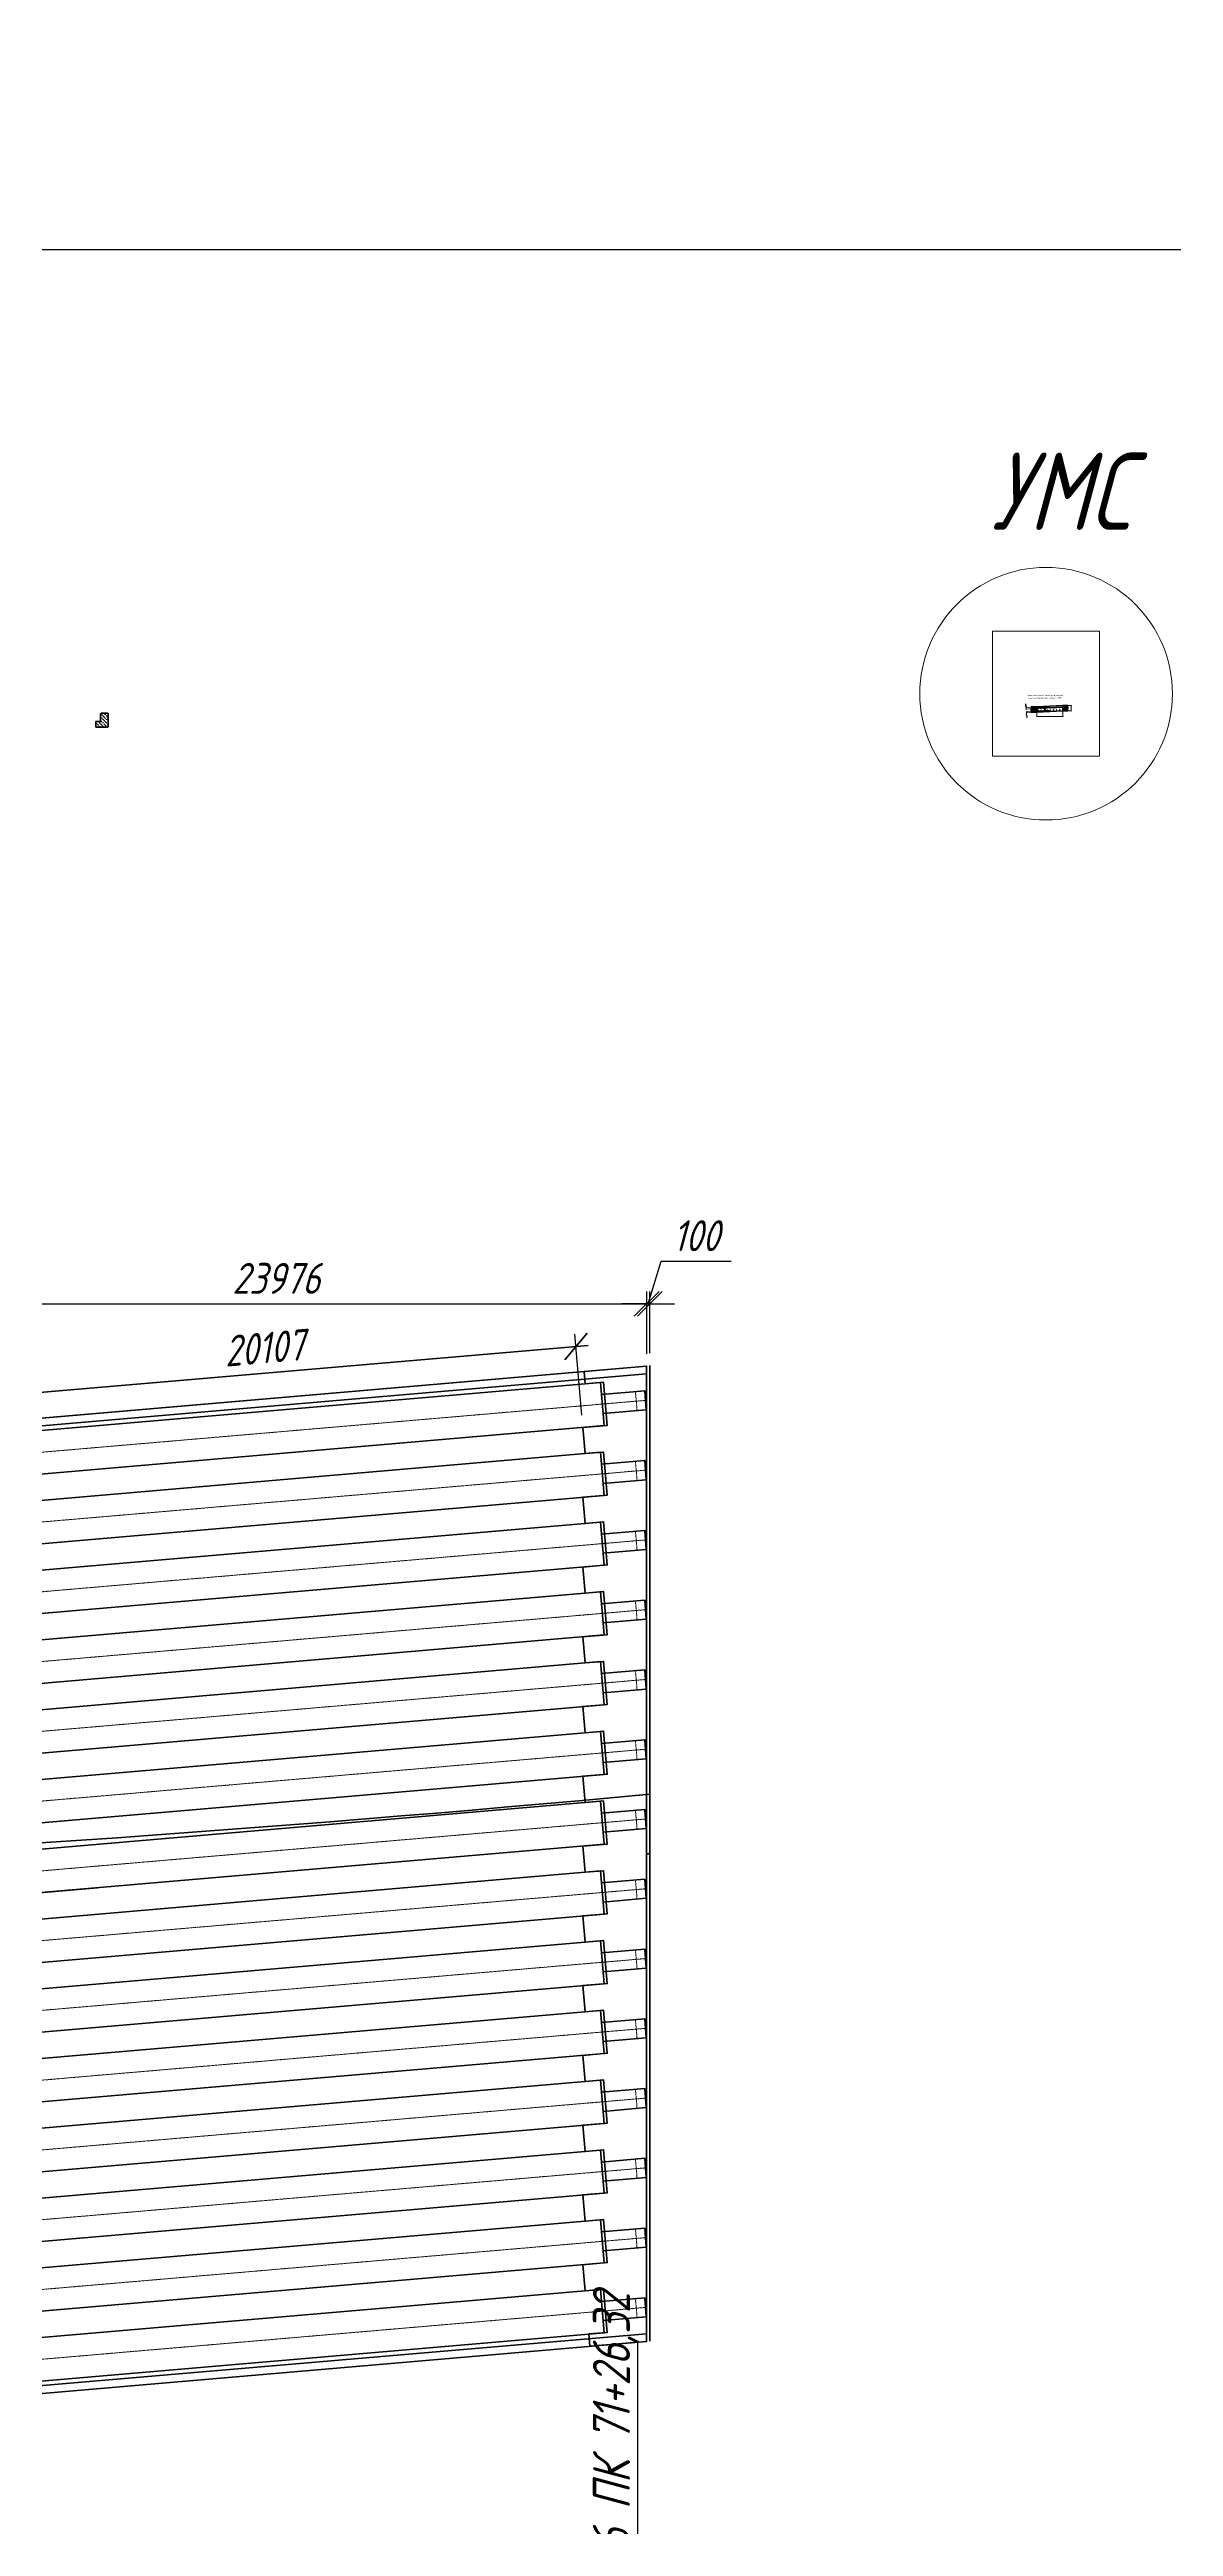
# Model space of a CAD drawing. Header units: millimetres. Extents: x 0 to 285450075, y -3000605 to 8125189010.
# Drawn here: x 6495986 to 6532352, y -241980 to -161821 of the extents above; entities that cross this region are included whole.
import ezdxf
from ezdxf import colors
from ezdxf.entities.mleader import LeaderData, LeaderLine
from ezdxf.math import Vec2, Vec3

# ---------------------------------------------------------------- set-up
doc = ezdxf.new("R2010")
doc.units = ezdxf.units.MM
doc.linetypes.add('осевая', pattern=[2, 1.25, -0.25, 0.25, -0.25])
for name, color, linetype, lineweight in [('1-Бетон', 106, 'Continuous', 35), ('1-Штриховка', 8, 'Continuous', 9), ('Арматура', 1, 'Continuous', 40), ('ИС_АРМ', 1, 'Continuous', 35), ('ИС_АРМ_d16_A400', 1, 'Continuous', 30), ('ИС_Выноски', 3, 'Continuous', 18), ('ИС_МП_Med', 7, 'Continuous', 35), ('ИС_Основная', 7, 'Continuous', 35), ('ИС_Ось', 3, 'осевая', 18), ('ИС_Разм', 3, 'Continuous', 18), ('ИС_Штриховка', 2, 'Continuous', 9), ('Размер', 4, 'Continuous', 25), ('Тонкая', 3, 'Continuous', 15)]:
    doc.layers.add(name, color=color, linetype=linetype, lineweight=lineweight)
doc.layers.add('_Defpoints', color=8, linetype='Continuous', plot=False)
doc.layers.add('EI_DIMS_DETAIL', color=7, linetype='Continuous')
doc.layers.add('Основное направление 30.05.Ось трассы', color=7, linetype='Continuous')
doc.layers.add('VPORTS', color=11, linetype='Continuous', lineweight=0, plot=False)
doc.styles.add('0', font='isocpeur.ttf', dxfattribs={"width": 0.8, "oblique": 15})
doc.styles.add('ISOCPEUR', font='isocpeur.ttf', dxfattribs={"width": 0.8, "oblique": 15, "height": 2.5})
doc.dimstyles.new('10', dxfattribs={"dimscale": 10, "dimtxt": 2.5, "dimasz": 2, "dimexe": 1, "dimexo": 1, "dimgap": 0.8, "dimtad": 1, "dimdec": 0, "dimtxsty": '0', "dimblk": 'OBLIQUE', "dimcen": 2.5, "dimdle": 1, "dimclrd": 256, "dimclre": 256, "dimclrt": 256, "dimaunit": 1, "dimadec": 1, "dimazin": 0, "dimtfac": 1, "dimtdec": 0, "dimtmove": 1, "dimatfit": 3, "dimfxl": 1, "dimlwd": -1, "dimlwe": -1, "dimarcsym": 0})
doc.dimstyles.new('М400нов', dxfattribs={"dimscale": 400, "dimtxt": 2.5, "dimasz": 2, "dimexe": 1, "dimexo": 1, "dimgap": 0.8, "dimtad": 1, "dimdec": 0, "dimzin": 0, "dimdsep": 46, "dimtxsty": '0', "dimblk": 'OBLIQUE', "dimcen": 0.09, "dimdle": 1, "dimclrd": 256, "dimclre": 256, "dimclrt": 256, "dimadec": 4, "dimazin": 0, "dimtfac": 1, "dimtdec": 0, "dimtmove": 1, "dimatfit": 2, "dimfxl": 1, "dimtolj": 1, "dimtzin": 0, "dimlwd": -1, "dimarcsym": 0})

# ---------------------------------------------------------------- blocks, each defined once
blk = doc.blocks.new('_None')
blk = doc.blocks.new('Б24 план')
at = {"layer": '1-Бетон'}
for points in [[(1400, -310), (0, -310), (0, 310), (1400, 310)], [(22600, -310), (24000, -310), (24000, 310), (22600, 310)]]:
    blk.add_lwpolyline(points, dxfattribs=at)
blk.add_lwpolyline([(1400, -700), (22600, -700), (22600, 700), (1400, 700)], close=True, dxfattribs=at)
at = {"layer": 'ИС_Ось', "color": 3, "ltscale": 20}
for points in [[(300, -310), (300, 310)], [(23700, -310), (23700, 310)], [(0, 0), (24000, 0)]]:
    blk.add_lwpolyline(points, dxfattribs=at)
blk = doc.blocks.new('*U672')
at = {"rotation": 4.910079921255813}
blk.add_blockref('Б24 план', (-11956, -1027), dxfattribs=at)
blk = doc.blocks.new('*U673')
at = {"layer": '1-Бетон', "color": 0, "linetype": 'ByBlock', "lineweight": -2, "transparency": 16777216}
for p in [(0, 0), (0, -2258), (0, -4516), (0, -6774), (0, -9032), (0, -11290), (0, -13548), (0, -15806), (0, -18064), (0, -20322), (0, -22580), (0, -24838), (0, -27096), (0, -29354)]:
    blk.add_blockref('*U672', p, dxfattribs=at)
blk = doc.blocks.new('_OBLIQUE')
at = {"color": 0, "linetype": 'ByBlock', "lineweight": -2}
blk.add_line((0.5, 0.5), (-0.5, -0.5), dxfattribs=at)
blk = doc.blocks.new('*D982')
at = {"layer": 'Defpoints', "color": 0, "transparency": 16777216}
for p in [(6515307, -202409), (6515307, -204430), (6491331, -206490)]:
    blk.add_point(p, dxfattribs=at)
at = {"layer": 'EI_DIMS_DETAIL', "transparency": 16777216}
blk.add_line((6490931, -202409), (6515707, -202409), dxfattribs=at)
at = {"layer": 'EI_DIMS_DETAIL', "lineweight": -2, "transparency": 16777216}
for p, q in [((6491331, -206090), (6491331, -202009)), ((6515307, -204030), (6515307, -202009))]:
    blk.add_line(p, q, dxfattribs=at)
at = {"layer": 'EI_DIMS_DETAIL', "transparency": 16777216, "xscale": 800, "yscale": 800, "zscale": 800, "rotation": 180}
blk.add_blockref('_OBLIQUE', (6491331, -202409), dxfattribs=at)
at = {"layer": 'EI_DIMS_DETAIL', "transparency": 16777216, "xscale": 800, "yscale": 800, "zscale": 800}
blk.add_blockref('_OBLIQUE', (6515307, -202409), dxfattribs=at)
at = {"layer": 'EI_DIMS_DETAIL', "transparency": 16777216, "insert": (6503319, -201589), "char_height": 1000, "attachment_point": 5, "style": '0'}
blk.add_mtext('\\A1;23976', dxfattribs=at)
blk = doc.blocks.new('*D983')
at = {"layer": 'Defpoints', "color": 0, "transparency": 16777216}
for p in [(6515407, -202409), (6515307, -204430), (6515407, -204413)]:
    blk.add_point(p, dxfattribs=at)
at = {"layer": 'EI_DIMS_DETAIL', "transparency": 16777216}
for p, q in [((6515357, -202409), (6515771, -201029)), ((6515771, -201029), (6518039, -201029)), ((6515307, -202409), (6514507, -202409)), ((6515307, -202409), (6515407, -202409)), ((6515307, -202409), (6515407, -202409)), ((6515407, -202409), (6516207, -202409))]:
    blk.add_line(p, q, dxfattribs=at)
at = {"layer": 'EI_DIMS_DETAIL', "lineweight": -2, "transparency": 16777216}
for p, q in [((6515307, -204030), (6515307, -202009)), ((6515407, -204013), (6515407, -202009))]:
    blk.add_line(p, q, dxfattribs=at)
at = {"layer": 'EI_DIMS_DETAIL', "transparency": 16777216, "xscale": 800, "yscale": 800, "zscale": 800}
blk.add_blockref('_OBLIQUE', (6515307, -202409), dxfattribs=at)
at = {"layer": 'EI_DIMS_DETAIL', "transparency": 16777216, "xscale": 800, "yscale": 800, "zscale": 800, "rotation": 180}
blk.add_blockref('_OBLIQUE', (6515407, -202409), dxfattribs=at)
at = {"layer": 'EI_DIMS_DETAIL', "transparency": 16777216, "insert": (6516905, -200209), "char_height": 1000, "attachment_point": 5, "style": '0'}
blk.add_mtext('\\A1;100', dxfattribs=at)
blk = doc.blocks.new('*D928')
at = {"layer": '1-Бетон', "lineweight": -2, "transparency": 16777216}
for p, q in [((6513209, -206015), (6512985, -203397)), ((6493177, -207736), (6492952, -205118))]:
    blk.add_line(p, q, dxfattribs=at)
at = {"layer": '1-Бетон', "transparency": 16777216}
blk.add_line((6492587, -205551), (6513417, -203762), dxfattribs=at)
at = {"layer": 'Defpoints', "color": 0, "transparency": 16777216}
for p in [(6513019, -203796), (6513244, -206414), (6493211, -208135)]:
    blk.add_point(p, dxfattribs=at)
at = {"layer": '1-Бетон', "transparency": 16777216, "xscale": 800, "yscale": 800, "zscale": 800}
for p, rotation in [((6513019, -203796), 4.910079921274451), ((6492986, -205517), 184.9100799212744)]:
    blk.add_blockref('_OBLIQUE', p, dxfattribs=dict(at, rotation=rotation))
at = {"layer": '1-Бетон', "transparency": 16777216, "insert": (6502932, -203839), "char_height": 1000, "attachment_point": 5, "rotation": 4.91008, "style": '0'}
blk.add_mtext('\\A1;20107', dxfattribs=at)
blk = doc.blocks.new('*D825')
at = {"layer": 'Defpoints', "color": 0, "transparency": 16777216}
for p in [(6527595, -183287), (6527990, -183230), (6527992, -183263)]:
    blk.add_point(p, dxfattribs=at)
at = {"layer": 'ИС_Разм', "transparency": 16777216}
for p, q in [((6527980, -183231), (6527583, -183254)), ((6527982, -183264), (6527585, -183288)), ((6527593, -183244), (6527596, -183297))]:
    blk.add_line(p, q, dxfattribs=at)
at = {"layer": 'ИС_Разм', "transparency": 16777216, "xscale": 20, "yscale": 20, "zscale": 20}
for p, rotation in [((6527593, -183254), 93.38866448963279), ((6527595, -183287), 273.3886644896328)]:
    blk.add_blockref('_OBLIQUE', p, dxfattribs=dict(at, rotation=rotation))
at = {"layer": 'ИС_Разм', "transparency": 16777216, "insert": (6527576, -183368), "char_height": 25, "attachment_point": 5, "rotation": 90, "style": '0'}
blk.add_mtext('20', dxfattribs=at)
blk = doc.blocks.new('*D817')
at = {"layer": 'Defpoints', "color": 0, "transparency": 16777216}
for p in [(6527583, -183119), (6527961, -183086), (6527965, -183136)]:
    blk.add_point(p, dxfattribs=at)
at = {"layer": 'ИС_Разм', "transparency": 16777216}
for p, q in [((6527951, -183087), (6527573, -183120)), ((6527955, -183137), (6527577, -183169)), ((6527588, -183178), (6527582, -183109))]:
    blk.add_line(p, q, dxfattribs=at)
at = {"layer": 'ИС_Разм', "transparency": 16777216, "xscale": 20, "yscale": 20, "zscale": 20}
for p, rotation in [((6527583, -183119), 94.91021370355095), ((6527587, -183168), 274.9102137035509)]:
    blk.add_blockref('_OBLIQUE', p, dxfattribs=dict(at, rotation=rotation))
at = {"layer": 'ИС_Разм', "transparency": 16777216, "insert": (6527554, -183049), "char_height": 25, "attachment_point": 5, "rotation": 90, "style": '0'}
blk.add_mtext('30', dxfattribs=at)
blk = doc.blocks.new('A$C39B41F30')
at = {"layer": 'Тонкая', "color": 3, "linetype": 'Continuous'}
for p, q in [((-30, 78), (30, 102)), ((-30, 78), (0, 69)), ((0, 190), (0, 111)), ((30, 102), (0, 111)), ((0, 69), (0, -10))]:
    blk.add_line(p, q, dxfattribs=at)
blk = doc.blocks.new('*D818')
at = {"layer": 'Defpoints', "color": 0, "transparency": 16777216}
for p in [(6528777, -183046), (6528777, -183226), (6529038, -183226)]:
    blk.add_point(p, dxfattribs=at)
at = {"layer": 'ИС_Разм', "transparency": 16777216}
for p, q in [((6528787, -183046), (6529048, -183046)), ((6528787, -183226), (6529048, -183226)), ((6529038, -183036), (6529038, -183236))]:
    blk.add_line(p, q, dxfattribs=at)
at = {"layer": 'ИС_Разм', "transparency": 16777216, "xscale": 20, "yscale": 20, "zscale": 20}
for p, rotation in [((6529038, -183046), 90), ((6529038, -183226), 270)]:
    blk.add_blockref('_OBLIQUE', p, dxfattribs=dict(at, rotation=rotation))
at = {"layer": 'ИС_Разм', "transparency": 16777216, "insert": (6529018, -183136), "char_height": 25, "attachment_point": 5, "rotation": 90, "style": '0'}
blk.add_mtext('180', dxfattribs=at)
blk = doc.blocks.new('*D924')
at = {"layer": 'Defpoints', "color": 0, "transparency": 16777216}
for p in [(6527927, -183269), (6528777, -183226), (6528777, -183401)]:
    blk.add_point(p, dxfattribs=at)
at = {"layer": 'ИС_Разм', "transparency": 16777216}
for p, q in [((6527917, -183401), (6528787, -183401)), ((6527927, -183279), (6527927, -183411)), ((6528777, -183236), (6528777, -183411))]:
    blk.add_line(p, q, dxfattribs=at)
at = {"layer": 'ИС_Разм', "transparency": 16777216, "xscale": 20, "yscale": 20, "zscale": 20, "rotation": 180}
blk.add_blockref('_OBLIQUE', (6527927, -183401), dxfattribs=at)
at = {"layer": 'ИС_Разм', "transparency": 16777216, "xscale": 20, "yscale": 20, "zscale": 20}
blk.add_blockref('_OBLIQUE', (6528777, -183401), dxfattribs=at)
at = {"layer": 'ИС_Разм', "transparency": 16777216, "insert": (6528352, -183380), "char_height": 25, "attachment_point": 5, "style": '0'}
blk.add_mtext('850', dxfattribs=at)

msp = doc.modelspace()

# ---------------------------------------------------------------- hatches: boundary and pattern name
at = {"layer": '1-Штриховка'}
h = msp.add_hatch(dxfattribs=at)
h.set_pattern_fill('ANSI36', color=256, scale=25, angle=90, style=0)
h.set_pattern_definition([(135, (121300.845, -272418.32), (-154.3481521, 42.0949506), [198.4375, -39.6875, 0, -39.6875])])
h.paths.add_polyline_path([(6497888.2376, -183318.0939), (6497868.2376, -183298.0939), (6497658.2376, -183298.0939), (6497638.2376, -183318.221), (6497638.2376, -183568.0939), (6497488.3857, -183568.0939), (6497488.3857, -183748.0939), (6497807.9686, -183748.0939, -1), (6497837.9686, -183748.0939), (6497868.2376, -183748.0939), (6497888.2376, -183728.0939)])
at = {"layer": 'Арматура', "ltscale": 20}
for points in [[(6527961.8599, -183149.2908, 1), (6527953.8698, -183149.6898, 1)], [(6527978.2615, -183219.5657, 1), (6527970.2714, -183219.9647, 1)], [(6528061.7354, -183144.3025, 1), (6528053.7453, -183144.7016, 1)], [(6528078.137, -183214.5774, 1), (6528070.1469, -183214.9765, 1)], [(6528161.6109, -183139.3143, 1), (6528153.6208, -183139.7133, 1)], [(6528178.0125, -183209.5892, 1), (6528170.0224, -183209.9883, 1)], [(6528261.4864, -183134.326, 1), (6528253.4963, -183134.7251, 1)], [(6528277.888, -183204.601, 1), (6528269.898, -183205, 1)], [(6528361.3619, -183129.3378, 1), (6528353.3719, -183129.7369, 1)], [(6528377.7635, -183199.6127, 1), (6528369.7735, -183200.0118, 1)], [(6528461.2374, -183124.3496, 1), (6528453.2474, -183124.7486, 1)], [(6528477.639, -183194.6245, 1), (6528469.649, -183195.0235, 1)], [(6528561.1129, -183119.3613, 1), (6528553.1229, -183119.7604, 1)], [(6528577.5145, -183189.6362, 1), (6528569.5245, -183190.0353, 1)], [(6528660.9884, -183114.3731, 1), (6528652.9984, -183114.7721, 1)], [(6528677.39, -183184.648, 1), (6528669.4, -183185.047, 1)], [(6528760.8639, -183109.3848, 1), (6528752.8739, -183109.7839, 1)]]:
    msp.add_hatch(color=1, dxfattribs=at).paths.add_polyline_path(points)
at = {"layer": 'ИС_Штриховка'}
h = msp.add_hatch(dxfattribs=at)
h.set_pattern_fill('ANSI33', color=256, scale=7, style=0)
h.set_pattern_definition([(45, (5704272.76, -391263.1), (-31.4308964, 31.4308964), []), (45, (5704304.19, -391263.1), (-31.4308964, 31.4308964), [22.225, -11.1125])])
h.paths.add_polyline_path([(6527749.9042, -183089.0676), (6527749.9042, -183155.0761), (6527780.0687, -183164.1034), (6527719.7397, -183188.7097), (6527749.9042, -183197.737), (6527749.9042, -183269.0676), (6527926.9537, -183269.0676), (6527926.9537, -183089.0676)])
h = msp.add_hatch(dxfattribs=at)
h.set_pattern_fill('ANSI33', color=256, scale=7, style=0)
h.set_pattern_definition([(45, (5704523.04, -391265.353), (-31.4308964, 31.4308964), []), (45, (5704554.47, -391265.353), (-31.4308964, 31.4308964), [22.225, -11.1125])])
h.paths.add_polyline_path([(6528931.1392, -183157.3925), (6528900.9747, -183148.3651), (6528961.3037, -183123.7589), (6528931.1392, -183114.7315), (6528931.1392, -183046.062), (6528777.2336, -183046.062), (6528777.2336, -183226.062), (6528931.1392, -183226.062)])

# ---------------------------------------------------------------- linework, layer by layer
at = {"color": 1}
msp.add_lwpolyline([(6328301.4996, -168287.8703), (6595534.7573, -168287.8703), (6595534.7573, -265560.0889), (6328301.4996, -265560.0889)], close=True, dxfattribs=at)
at = {"layer": '1-Бетон'}
msp.add_lwpolyline([(6497488.3857, -183748.0939), (6497807.9686, -183748.0939, -1), (6497837.9686, -183748.0939), (6497868.2376, -183748.0939), (6497888.2376, -183728.0939), (6497888.2376, -183318.0939), (6497868.2376, -183298.0939), (6497658.2376, -183298.0939), (6497638.2376, -183318.221), (6497638.2376, -183568.0939), (6497488.3857, -183568.0939)], format="xyb", dxfattribs=at)
msp.add_lwpolyline([(6528777.2336, -183226.062), (6527926.9537, -183269.0676), (6527926.9537, -183089.0676), (6528777.2336, -183046.062)], close=True, dxfattribs=at)
at = {"layer": '1-Бетон', "color": 5}
for points in [[(6497488.3857, -183568.0939), (6497488.3857, -183748.0939)], [(6515306.7727, -204429.855), (6513282.1877, -204603.782), (6513316.4246, -205002.3141), (6513914.2228, -204950.9588), (6514034.0518, -206345.8211), (6513243.6957, -206413.7186), (6513316.4246, -207260.3141), (6513914.2228, -207208.9588), (6514034.0518, -208603.8211), (6513243.6957, -208671.7186), (6513316.4246, -209518.3141), (6513914.2228, -209466.9588), (6514034.0518, -210861.8211), (6513243.6957, -210929.7186), (6513316.4246, -211776.3141), (6513914.2228, -211724.9588), (6514034.0518, -213119.8211), (6513243.6957, -213187.7186), (6513316.4246, -214034.3141), (6513914.2228, -213982.9588), (6514034.0518, -215377.8211), (6513243.6957, -215445.7186), (6513316.4246, -216292.3141), (6513914.2228, -216240.9588), (6514034.0518, -217635.8211), (6513243.6957, -217703.7186), (6513316.4246, -218550.3141), (6513914.2228, -218498.9588), (6514034.0518, -219893.8211), (6513243.6957, -219961.7186), (6513316.4246, -220808.3141), (6513914.2228, -220756.9588), (6514034.0518, -222151.8211), (6513243.6957, -222219.7186), (6513316.4246, -223066.3141), (6513914.2228, -223014.9588), (6514034.0518, -224409.8211), (6513243.6957, -224477.7186), (6513316.4246, -225324.3141), (6513914.2228, -225272.9588), (6514034.0518, -226667.8211), (6513243.6957, -226735.7186), (6513316.4246, -227582.3141), (6513914.2228, -227530.9588), (6514034.0518, -228925.8211), (6513243.6957, -228993.7186), (6513316.4246, -229840.3141), (6513914.2228, -229788.9588), (6514034.0518, -231183.8211), (6513243.6957, -231251.7186), (6513316.4246, -232098.3141), (6513914.2228, -232046.9588), (6514034.0518, -233441.8211), (6513243.6957, -233509.7186), (6513316.4246, -234356.3141), (6513914.2228, -234304.9588), (6514034.0518, -235699.8211), (6513436.2537, -235751.1765), (6513470.4906, -236149.7086), (6515306.7727, -235991.9582), (6515306.7727, -204429.855)]]:
    msp.add_lwpolyline(points, dxfattribs=at)
at = {"layer": '1-Бетон'}
for points in [[(6368213.3903, -204429.855), (6393077.8724, -206565.8997), (6425529.0944, -207931.6182), (6457991.0687, -207931.6182), (6490442.2907, -206565.8997), (6515306.7727, -204429.855)], [(6426659.6432, -208181.6182), (6457996.327, -208181.6182), (6490458.2533, -206815.4492), (6515306.7727, -204680.7759)], [(6513316.4246, -205002.3141), (6513282.1877, -204603.782)], [(6515406.7727, -235983.4016), (6515406.7727, -204413.2677)], [(6513316.4246, -207260.3141), (6513243.6957, -206413.7186)], [(6513316.4246, -209518.3141), (6513243.6957, -208671.7186)], [(6513316.4246, -211776.3141), (6513243.6957, -210929.7186)], [(6513316.4246, -214034.3141), (6513243.6957, -213187.7186)], [(6513316.4246, -216292.3141), (6513243.6957, -215445.7186)], [(6513316.4246, -218550.3141), (6513243.6957, -217703.7186)], [(6513316.4246, -220808.3141), (6513243.6957, -219961.7186)], [(6515306.7727, -220211.0503), (6515406.7727, -220211.0503)], [(6492812.2174, -221716.9351), (6497531.1277, -221311.5455)], [(6513316.4246, -223066.3141), (6513243.6957, -222219.7186)], [(6513316.4246, -225324.3141), (6513243.6957, -224477.7186)], [(6513316.4246, -227582.3141), (6513243.6957, -226735.7186)], [(6513316.4246, -229840.3141), (6513243.6957, -228993.7186)], [(6513316.4246, -234356.3141), (6513243.6957, -233509.7186)], [(6515306.7727, -235741.0374), (6492346.7193, -237713.4774), (6458649.877, -239131.6182), (6424870.2861, -239131.6182), (6391173.4438, -237713.4774), (6368213.3903, -235741.0374)], [(6368213.3903, -235991.9582), (6391157.4812, -237963.0269), (6424865.0278, -239381.6182), (6458655.1353, -239381.6182), (6492362.6819, -237963.0269), (6515306.7727, -235991.9582)]]:
    msp.add_lwpolyline(points, dxfattribs=at)
at = {"layer": '1-Бетон', "color": 4}
for points in [[(6491330.907, -206489.5609), (6515306.7727, -204429.855), (6515306.7727, -235991.9582), (6492362.6819, -237963.0269), (6491330.907, -238006.4494), (6491330.907, -206489.5609)], [(6492692.3884, -206774.0728), (6513814.5897, -204959.518)]]:
    msp.add_lwpolyline(points, dxfattribs=at)
at = {"layer": '_Defpoints'}
for p, q in [((6527935.0233, -183148.805), (6527938.515, -183218.7178)), ((6527948.5065, -183148.1316), (6527951.9982, -183218.0444)), ((6527953.005, -183223.7251), (6527949.5133, -183153.8122)), ((6528352.761, -183111.1695), (6527951.3544, -183131.2079)), ((6528353.443, -183124.6531), (6527951.5903, -183144.7235)), ((6527968.4857, -183222.9519), (6527964.994, -183153.039)), ((6527970.8452, -183225.0869), (6528357.5459, -183205.7732)), ((6527971.6183, -183240.5676), (6528358.3289, -183221.2535)), ((6528352.761, -183111.1695), (6528754.1411, -183090.6044)), ((6528353.443, -183124.6531), (6528755.27, -183104.0749)), ((6528758.682, -183107.1544), (6528762.2621, -183177.0628)), ((6528772.1643, -183106.4639), (6528775.7445, -183176.3723))]:
    msp.add_line(p, q, dxfattribs=at)
for centre, radius, start, end in [((6527951.7524, -183147.9695), 16.75, 92.859239014, 182.85923903), ((6527951.7524, -183147.9695), 3.25, 92.859239014, 182.85923903), ((6527970.7329, -183222.8397), 17.75, 182.85923903, 272.859239014), ((6527970.7329, -183222.8397), 2.25, 182.85923903, 272.859239014), ((6528755.4362, -183107.3206), 16.75, 2.931657288, 92.931657304), ((6528755.4362, -183107.3206), 3.25, 2.931657288, 92.931657304)]:
    msp.add_arc(centre, radius, start, end, dxfattribs=at)
at = {"layer": 'VPORTS'}
for centre in [(6527957.9388, -183149.4866), (6527974.2583, -183219.7656), (6528057.8143, -183144.4984), (6528074.1338, -183214.7774), (6528157.6898, -183139.5101), (6528174.0093, -183209.7891), (6528257.5653, -183134.5219), (6528273.8848, -183204.8009), (6528357.4408, -183129.5336), (6528373.7603, -183199.8126), (6528457.3163, -183124.5454), (6528473.6359, -183194.8244), (6528557.1919, -183119.5571), (6528573.5114, -183189.8362), (6528657.0674, -183114.5689), (6528673.3869, -183184.8479), (6528756.9429, -183109.5807)]:
    msp.add_circle(centre, 4.5, dxfattribs=at)
at = {"layer": 'Арматура', "color": 7, "ltscale": 20}
for centre in [(6527957.9388, -183149.4866), (6527974.2664, -183219.7652), (6527974.2664, -183219.7652), (6528057.8143, -183144.4984), (6528074.142, -183214.777), (6528074.142, -183214.777), (6528157.6898, -183139.5101), (6528174.0175, -183209.7887), (6528174.0175, -183209.7887), (6528257.5653, -183134.5219), (6528273.893, -183204.8005), (6528273.893, -183204.8005), (6528357.4408, -183129.5336), (6528373.7685, -183199.8122), (6528373.7685, -183199.8122), (6528457.3163, -183124.5454), (6528473.644, -183194.824), (6528473.644, -183194.824), (6528557.1919, -183119.5571), (6528573.5195, -183189.8358), (6528573.5195, -183189.8358), (6528657.0674, -183114.5689), (6528673.395, -183184.8475), (6528673.395, -183184.8475), (6528756.9429, -183109.5807)]:
    msp.add_circle(centre, 4, dxfattribs=at)
at = {"layer": 'ИС_АРМ', "color": 4}
for points in [[(6527922.3019, -183248.909), (6528185.9735, -183235.7474), (6528181.0907, -183137.9282)], [(6527926.9537, -183119.4772), (6528190.6115, -183106.1418), (6528195.5589, -183203.9578)]]:
    msp.add_lwpolyline(points, dxfattribs=at)
at = {"layer": 'ИС_АРМ_d16_A400', "lineweight": -3}
for p, q in [((6527960.7454, -183223.3385), (6527957.2536, -183153.4256)), ((6527971.2318, -183232.8272), (6528357.9374, -183213.5133))]:
    msp.add_line(p, q, dxfattribs=at)
msp.add_lwpolyline([(6527945.2566, -183218.3811), (6527941.7649, -183148.4683, -0.4142135623), (6527951.2536, -183137.9819), (6528353.102, -183117.9117), (6528754.9248, -183097.3337, -0.4142135623), (6528765.4232, -183106.8092), (6528769.0033, -183176.7175)], format="xyb", dxfattribs=at)
at = {"layer": 'ИС_МП_Med'}
for p, q in [((6527749.9042, -183089.0676), (6527926.9537, -183089.0676)), ((6527926.9537, -183269.0676), (6527749.9042, -183269.0676)), ((6527926.9537, -183089.0676), (6527926.9537, -183269.0676))]:
    msp.add_line(p, q, dxfattribs=at)
msp.add_lwpolyline([(6528931.1392, -183046.062), (6528777.2336, -183046.062), (6528777.2336, -183226.062), (6528931.1392, -183226.062)], dxfattribs=at)
at = {"layer": 'ИС_Основная', "color": 6, "ltscale": 20}
msp.add_arc((6527970.7329, -183222.8397), 10, 182.85923903, 272.859239014, dxfattribs=at)
at = {"layer": 'ИС_Разм'}
msp.add_line((6527595.931, -183296.9343), (6527605.8292, -183448.3407), dxfattribs=at)
at = {"layer": 'ИС_Разм', "color": 1}
msp.add_lwpolyline([(6526501.9259, -180643.2861), (6529959.146, -180643.2861), (6529959.146, -184692.7636), (6526501.9259, -184692.7636)], close=True, dxfattribs=at)
at = {"layer": 'ИС_Разм'}
msp.add_circle((6528230.5359, -182668.0248), 4086.8665, dxfattribs=at)
at = {"layer": 'Основное направление 30.05.Ось трассы', "color": 1, "lineweight": 40, "flags": 128}
msp.add_lwpolyline([(6368113.3903, -218283.6153, 0.0461271169), (6515406.7727, -218283.8519)], format="xyb", dxfattribs=at)
at = {"layer": 'Размер'}
msp.add_line((6527582.7293, -183118.9964), (6527573.0911, -182991.7722), dxfattribs=at)

# ---------------------------------------------------------------- block references
at = {"layer": '1-Бетон'}
msp.add_blockref('*U673', (6503313.4036, -206564.2266), dxfattribs=at)
at = {"layer": 'ИС_Разм'}
for p in [(6527749.9042, -183266.4066), (6528931.1392, -183226.062)]:
    msp.add_blockref('A$C39B41F30', p, dxfattribs=at)

# ---------------------------------------------------------------- texts
at = {"layer": 'ИС_Разм', "attachment_point": 1, "style": '0'}
for s, insert, char_height, width in [('УМС', (6526448.7329, -174868.0217), 2500, 5676.051202), ('\\pxqc;Принципиальная схема армирования\\Pучастка монолитного среднего УМС', (6526873.32, -182695.2626), 50, 2634.08042)]:
    msp.add_mtext(s, dxfattribs=dict(at, insert=insert, char_height=char_height, width=width))
at = {"layer": 'ИС_Разм', "char_height": 25, "width": 8944.919445, "attachment_point": 1, "rotation": 97.140504898, "style": '0'}
for insert in [(6527593.1361, -183107.6015), (6527617.0166, -183434.4817)]:
    msp.add_mtext('(в свету)', dxfattribs=dict(at, insert=insert))

# ---------------------------------------------------------------- dimensions: what is measured, and where the dimension line sits
at = {"layer": '1-Бетон'}
dim = msp.add_aligned_dim(p1=(6493210.7495, -208134.6983), p2=(6513243.6957, -206413.7186), distance=2627.4034, dimstyle='М400нов', dxfattribs=at)
dim.commit()
dim.dimension.update_dxf_attribs({"geometry": '*D928', "text_midpoint": (6502932.1518, -203839.4561)})
at = {"layer": 'EI_DIMS_DETAIL'}
for base, p1, p2, picture, middle in [((6515406.7727, -202408.7342), (6515306.7727, -204429.855), (6515406.7727, -204413.2677), '*D983', (6516090.7727, -200208.7342)), ((6515306.7727, -202408.7342), (6491330.907, -206489.5609), (6515306.7727, -204429.855), '*D982', (6503318.8399, -201588.7342))]:
    dim = msp.add_linear_dim(base=base, p1=p1, p2=p2, dimstyle='М400нов', dxfattribs=at)
    dim.commit()
    dim.dimension.update_dxf_attribs({"geometry": picture, "text_midpoint": middle})
at = {"layer": 'ИС_Разм'}
for base, p1, p2, angle, text, picture, middle in [((6527582.7293, -183118.9964), (6527965.2409, -183135.9607), (6527960.9918, -183086.5), 94.910213704, '30', '*D817', (6527553.8358, -183049.221)), ((6527595.3399, -183286.9518), (6527990.3381, -183230.1449), (6527992.31, -183263.4462), 273.38866449, '20', '*D825', (6527575.7333, -183367.8583))]:
    dim = msp.add_linear_dim(base=base, p1=p1, p2=p2, angle=angle, text=text, dimstyle='10', override={"dimtmove": 2}, dxfattribs=at)
    dim.commit()
    dim.dimension.update_dxf_attribs({"geometry": picture, "text_midpoint": middle, "dimtype": 161, "text_rotation": 90})
dim = msp.add_linear_dim(base=(6528777.2336, -183400.6915), p1=(6527926.9537, -183269.0676), p2=(6528777.2336, -183226.062), dimstyle='10', dxfattribs=at)
dim.commit()
dim.dimension.update_dxf_attribs({"geometry": '*D924', "text_midpoint": (6528352.0936, -183380.1915)})
dim = msp.add_linear_dim(base=(6529038.1689, -183226.062), p1=(6528777.2336, -183046.062), p2=(6528777.2336, -183226.062), angle=90, dimstyle='10', dxfattribs=at)
dim.commit()
dim.dimension.update_dxf_attribs({"geometry": '*D818', "text_midpoint": (6529017.6689, -183136.062)})

# ---------------------------------------------------------------- leaders
at = {"layer": 'ИС_Выноски'}
ml = msp.add_multileader_mtext('Standard', dxfattribs=at)
ml.set_content('Ось ростверка опоры ОК6 ПК 71+26,32', color=256, style='ISOCPEUR')
ml.set_leader_properties(color=256, linetype='ByLayer')
ml.set_arrow_properties(name='NONE')
ml.build(insert=Vec2(0, 0))
ml.multileader.update_dxf_attribs({"text_left_attachment_type": 6, "text_right_attachment_type": 6, "dogleg_length": 0.36, "arrow_head_size": 600, "scale": 200})
ctx = ml.context
ctx.base_point, ctx.scale, ctx.char_height, ctx.arrow_head_size, ctx.landing_gap_size, ctx.plane_origin, ctx.plane_x_axis, ctx.plane_y_axis = Vec3(6515006.7727, -254011.4053), 200, 1200, 600, 125, Vec3(6522002.4493, -229127.0304), Vec3(0, 1), Vec3(-1, 0)
ctx.left_attachment, ctx.right_attachment, ctx.text_align_type = 6, 6, 1
notes = []
notes.append((ctx, [(1, (1, 1, 0), (6515006.7727, -237501.2855), (0, -1), 161.0417, [(1, [(6515006.7727, -235962.8688)], 0, [])])]))
ctx.mtext.insert, ctx.mtext.text_direction, ctx.mtext.rotation, ctx.mtext.width, ctx.mtext.alignment, ctx.mtext.flow_direction = Vec3(6513566.7727, -245836.8663), Vec3(0, 1), 1.5707963268, 17109.090455, 2, 5
ml = msp.add_multileader_mtext('Standard', dxfattribs=at)
ml.set_content('Ось ростверка опоры ОК6 ПК 71+26,32', color=256, style='ISOCPEUR')
ml.set_leader_properties(color=256, linetype='ByLayer')
ml.set_arrow_properties(name='NONE')
ml.build(insert=Vec2(0, 0))
ml.multileader.update_dxf_attribs({"text_left_attachment_type": 6, "text_right_attachment_type": 6, "dogleg_length": 0.36, "arrow_head_size": 600, "scale": 200})
ctx = ml.context
ctx.base_point, ctx.scale, ctx.char_height, ctx.arrow_head_size, ctx.landing_gap_size, ctx.plane_origin, ctx.plane_x_axis, ctx.plane_y_axis = Vec3(6515006.7727, -381816.224), 200, 1200, 600, 125, Vec3(6522002.4493, -356931.8491), Vec3(0, 1), Vec3(-1, 0)
ctx.left_attachment, ctx.right_attachment, ctx.text_align_type = 6, 6, 1
notes.append((ctx, [(1, (1, 1, 0), (6515006.7727, -365306.1042), (0, -1), 161.0417, [(1, [(6515006.7727, -363767.6875)], 0, [])])]))
ctx.mtext.insert, ctx.mtext.text_direction, ctx.mtext.rotation, ctx.mtext.width, ctx.mtext.alignment, ctx.mtext.flow_direction = Vec3(6513566.7727, -373641.685), Vec3(0, 1), 1.5707963268, 17109.090455, 2, 5
ml = msp.add_multileader_mtext('Standard', dxfattribs=at)
ml.set_content('Ось опоры ОП5 \\PПК 71+4,24', color=256, style='ISOCPEUR')
ml.set_leader_properties(color=256, linetype='ByLayer')
ml.set_arrow_properties(name='NONE')
ml.build(insert=Vec2(0, 0))
ml.multileader.update_dxf_attribs({"text_left_attachment_type": 6, "text_right_attachment_type": 6, "dogleg_length": 0.36, "arrow_head_size": 600, "scale": 200})
ctx = ml.context
ctx.base_point, ctx.scale, ctx.char_height, ctx.arrow_head_size, ctx.landing_gap_size, ctx.plane_origin, ctx.plane_x_axis, ctx.plane_y_axis = Vec3(6499252.8456, -456890.5895), 200, 1200, 600, 125, Vec3(6506248.5221, -438385.2685), Vec3(0, 1), Vec3(-1, 0)
ctx.left_attachment, ctx.right_attachment, ctx.text_align_type = 6, 6, 1
notes.append((ctx, [(1, (1, 1, 0), (6499252.8456, -447196.4697), (0, -1), 161.0417, [(1, [(6499252.8456, -445221.1068)], 0, [])])]))
ctx.mtext.insert, ctx.mtext.text_direction, ctx.mtext.rotation, ctx.mtext.width, ctx.mtext.alignment, ctx.mtext.flow_direction = Vec3(6497812.8456, -452124.0505), Vec3(0, 1), 1.5707963268, 10620.215089, 2, 5
for ctx, leaders in notes:
    for number, flags, end, landing, length, lines in leaders:
        leader = LeaderData()
        leader.index, (leader.has_last_leader_line, leader.has_dogleg_vector, leader.attachment_direction) = number, flags
        leader.last_leader_point, leader.dogleg_vector, leader.dogleg_length = Vec3(end), Vec3(landing), length
        for number, points, colour, breaks in lines:
            line = LeaderLine()
            line.index, line.vertices, line.color, line.breaks = number, Vec3.list(points), colors.encode_raw_color(colour), breaks
            leader.lines.append(line)
        ctx.leaders.append(leader)

doc.saveas('drawing.dxf')
